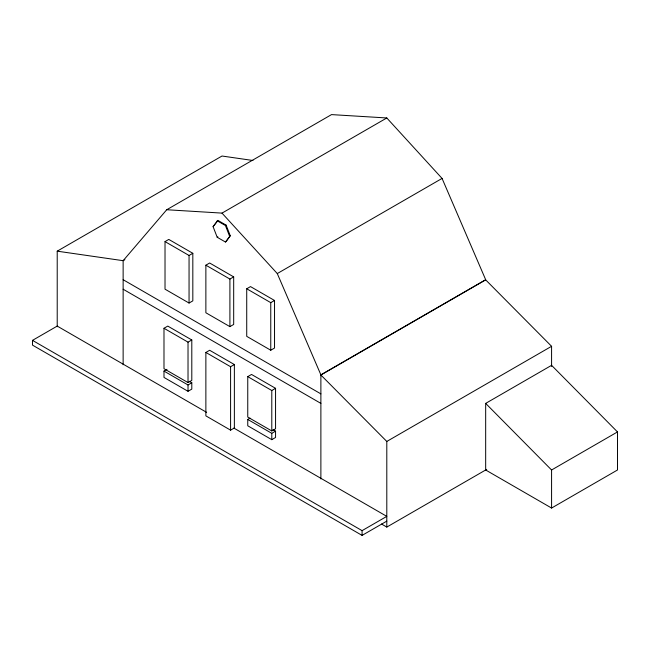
<?xml version="1.0" encoding="UTF-8"?>
<svg xmlns="http://www.w3.org/2000/svg" width="650" height="650" viewBox="0 0 650 650"><rect width="100%" height="100%" fill="white"/><g stroke="black" fill="none" stroke-linecap="round" stroke-linejoin="round"><path stroke-width="0.97" d="M213.078 226.639L217.888 220.382L226.127 225.136L230.246 235.755L226.127 241.613L225.436 242.011L217.197 237.258L213.078 226.639L217.376 221.114M225.436 242.011L230.246 235.755M320.881 478.944L320.881 374.847L485.672 279.711L442.065 178.425L386.799 117.967L331.524 114.603L166.733 209.739L123.134 260.683L123.134 364.78M57.216 326.723L57.216 251.168L222.007 156.024L252.964 160.493M124.889 259.667L123.134 260.683L57.216 251.168M165.019 241.605L168.797 239.419L192.822 253.297L192.822 300.869L189.053 303.046L165.019 289.177L165.019 241.605L189.053 255.474L192.822 253.297M166.733 209.739L222.007 213.111L386.799 117.967M217.197 220.781L225.436 225.534L226.127 225.136M386.799 521.129L362.074 535.397L32.5 345.118L32.5 340.364L57.216 326.089L206.627 412.352M217.197 237.258L217.888 236.86M205.871 265.192L209.649 263.006L233.683 276.884L233.683 324.456L229.905 326.633L205.871 312.764L205.871 265.192L229.905 279.061L233.683 276.884M163.987 328.274L167.765 326.089L191.799 339.966L191.799 380.396L188.021 382.582L163.987 368.704L163.987 328.274L188.021 342.144L191.799 339.966M246.724 288.779L250.502 286.593L274.536 300.471L274.536 348.043L270.757 350.22L246.724 336.351L246.724 288.779L270.757 302.648L274.536 300.471M222.007 213.111L277.282 273.561L442.065 178.425M189.223 381.29L191.799 382.777L191.799 389.123L188.021 391.3L163.987 377.431L163.987 371.085L167.009 369.338M205.871 352.454L209.649 350.269L234.366 364.544L234.366 427.968L230.588 430.154L205.871 415.878L205.871 352.454L230.588 366.722L234.366 364.544M163.987 371.085L188.021 384.963L191.799 382.777M247.756 376.634L251.534 374.457L275.559 388.326L275.559 428.764L271.789 430.942L247.756 417.073L247.756 376.634L271.789 390.512L275.559 388.326M272.992 429.658L275.559 431.145L275.559 437.483L271.789 439.668L247.756 425.791L247.756 419.445L250.023 418.137M247.756 419.445L271.789 433.323L275.559 431.145M386.799 441.448L551.582 346.304L485.672 279.874L320.881 375.009L386.799 441.448L386.799 527.077L381.526 524.03M485.672 403.39L551.582 365.332L617.5 431.933L617.5 469.991L551.582 508.048L485.672 469.991L485.672 403.39L551.582 469.991L551.582 508.048M32.5 340.364L362.074 530.644L386.799 516.368L233.87 428.082M386.799 527.077L486.72 469.381M551.582 469.991L617.5 431.933M123.134 279.711L320.881 393.876M123.134 289.226L320.881 403.39M277.282 273.561L320.881 374.847M225.436 225.534L229.564 236.153M551.582 346.304L551.582 366.454M362.074 530.644L362.074 535.397M271.789 390.512L271.789 430.942M271.789 433.323L271.789 439.668M270.757 302.648L270.757 350.22M230.588 366.722L230.588 430.154M229.905 279.061L229.905 326.633M189.053 255.474L189.053 303.046M188.021 342.144L188.021 382.582M188.021 384.963L188.021 391.3"/></g></svg>
